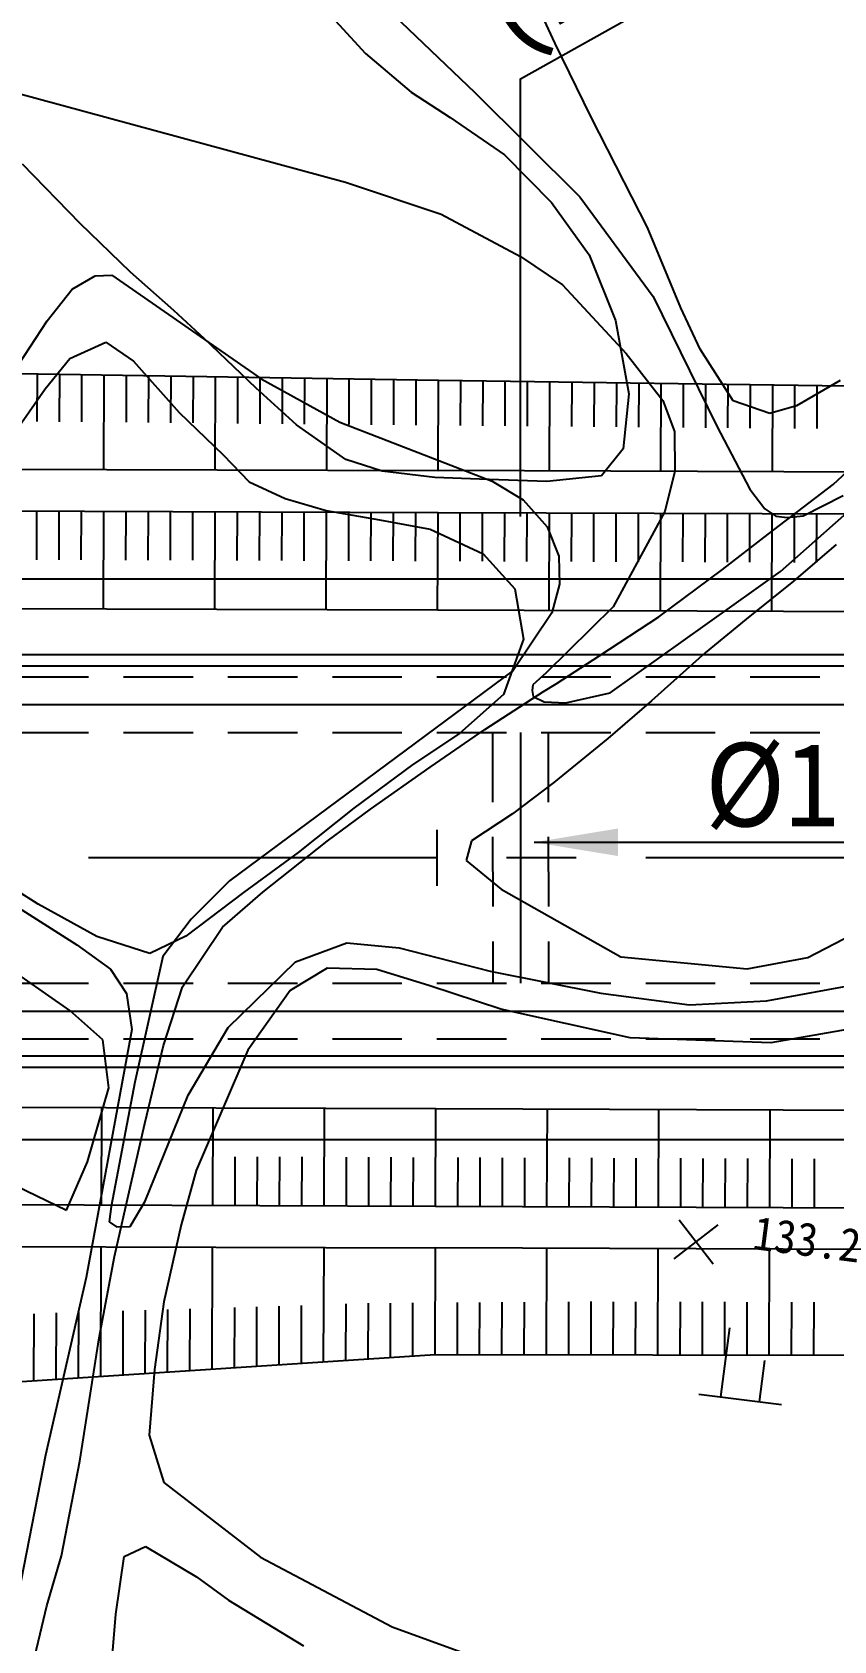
# Model space of a CAD drawing. Header units: millimetres. Extents: x 5990 to 6786, y 1103 to 1809.
# Drawn here: x 6180.9 to 6209.6, y 1454.4 to 1512.1 of the extents above; entities that cross this region are included whole.
import ezdxf
from ezdxf.enums import TextEntityAlignment as Align
from ezdxf.xclip import XClip

# ---------------------------------------------------------------- set-up
doc = ezdxf.new("R2010")
doc.units = ezdxf.units.MM
doc.header["$LTSCALE"] = 10
doc.header["$MEASUREMENT"] = 0
doc.header["$XCLIPFRAME"] = 2
doc.linetypes.add('CENTER', pattern=[2, 1.25, -0.25, 0.25, -0.25])
doc.linetypes.add('HIDDEN', pattern=[0.375, 0.25, -0.125])
doc.layers.add('TZ-BASE', color=253, linetype='Continuous')
doc.layers.add('TZ-CABL', color=4, linetype='Continuous')
doc.styles.add('HANA', font='GulimChe.ttf')
doc.styles.get("Standard").update_dxf_attribs({"font": 'GulimChe.ttf'})
doc.linetypes.add('ZIGZAG', pattern='A,0.0001,-0.2,[131,ltypeshp.shx,S=0.2,R=0,X=-0.2,Y=0],-0.4,[131,ltypeshp.shx,S=0.2,R=180,X=0.2,Y=0],-0.2', length=0.8001)
doc.dimstyles.get("Standard").update_dxf_attribs({"dimtxt": 0.18, "dimasz": 0.18, "dimexe": 0.18, "dimexo": 0.0625, "dimgap": 0.09, "dimtad": 0, "dimtih": 1, "dimtoh": 1, "dimdec": 4, "dimzin": 0, "dimdsep": 46, "dimtxsty": 'Standard', "dimcen": 0.09, "dimadec": 0, "dimazin": 0, "dimtfac": 1, "dimtdec": 4, "dimtofl": 0, "dimtmove": 0, "dimatfit": 3, "dimfxl": 0, "dimtolj": 1, "dimtzin": 0, "dimarcsym": 0})

# ---------------------------------------------------------------- blocks, each defined once
blk = doc.blocks.new('JD-FJFJ6DGDH3')
at = {"layer": 'TZ-BASE'}
for p, q in [((115.054, 31.477, 131.3), (117.44, 28.869, 131.3)), ((124.247, 29.23, 129.23), (123.342, 31.182, 129.23)), ((118.197, 30.497, 131), (121.367, 27.465, 131)), ((117.44, 28.869, 131.3), (119.078, 27.48, 131.3)), ((125.53, 26.603, 129.23), (124.247, 29.23, 129.23)), ((104.862, 27.462, 132), (116.724, 24.243, 132)), ((119.078, 27.48, 131.3), (120.484, 26.572, 131.3)), ((121.367, 27.465, 131), (125.133, 23.716, 131)), ((120.484, 26.572, 131.3), (122.435, 25.224, 131.3)), ((126.729, 24.263, 129.23), (125.53, 26.603, 129.23)), ((107.191, 22.76, 131.3), (105.126, 24.89, 131.3)), ((122.435, 25.224, 131.3), (124.114, 23.521, 131.3)), ((127.571, 22.622, 129.23), (126.729, 24.263, 129.23)), ((116.724, 24.243, 132), (120.153, 23.098, 132)), ((125.133, 23.716, 131), (127.768, 20.142, 131)), ((120.153, 23.098, 132), (123.006, 21.58, 132)), ((124.114, 23.521, 131.3), (125.465, 21.64, 131.3)), ((109.007, 21.02, 131.3), (107.191, 22.76, 131.3)), ((128.756, 19.742, 129.23), (127.571, 22.622, 129.23)), ((123.006, 21.58, 132), (124.518, 20.561, 132)), ((125.465, 21.64, 131.3), (126.417, 19.286, 131.3)), ((106.914, 20.412, 133), (107.733, 20.889, 133)), ((107.733, 20.889, 133), (108.337, 20.906, 133)), ((108.337, 20.906, 133), (113.696, 17.185, 133)), ((110.554, 19.648, 131.3), (109.007, 21.02, 131.3)), ((106.01, 19.269, 133), (106.914, 20.412, 133)), ((124.518, 20.561, 132), (126.805, 18.098, 132)), ((111.651, 18.632, 131.3), (110.554, 19.648, 131.3)), ((127.768, 20.142, 131), (130.054, 15.489, 131)), ((129.454, 18.25, 129.23), (128.756, 19.742, 129.23)), ((102.211, 13.467, 133), (106.01, 19.269, 133)), ((126.417, 19.286, 131.3), (126.889, 16.655, 131.3)), ((106.826, 17.916, 133.324), (108.12, 18.511, 133.324)), ((108.12, 18.511, 133.324), (109.107, 17.826, 133.324)), ((113.514, 16.85, 131.3), (111.651, 18.632, 131.3)), ((105.944, 16.826, 133.324), (106.826, 17.916, 133.324)), ((126.805, 18.098, 132), (128.116, 16.41, 132)), ((130.645, 16.406, 129.23), (129.454, 18.25, 129.23)), ((100.061, 17.464), (120.06, 17.138)), ((105.655, 15.66), (105.661, 17.373)), ((106.455, 15.652), (106.461, 17.36)), ((107.255, 15.644), (107.261, 17.347)), ((108.049, 13.939), (108.061, 17.334)), ((108.855, 15.629), (108.861, 17.32)), ((109.107, 17.826, 133.324), (110.75, 15.986, 133.324)), ((104.511, 14.78, 133.324), (105.944, 16.826, 133.324)), ((109.655, 15.621), (109.661, 17.307)), ((110.455, 15.613), (110.461, 17.294)), ((111.255, 15.605), (111.261, 17.281)), ((112.049, 13.925), (112.06, 17.268)), ((112.855, 15.589), (112.86, 17.255)), ((114.967, 15.539, 131.3), (113.514, 16.85, 131.3)), ((113.655, 15.581), (113.66, 17.242)), ((113.696, 17.185, 133), (116.519, 15.639, 133)), ((114.455, 15.573), (114.46, 17.229)), ((115.255, 15.565), (115.26, 17.216)), ((116.049, 13.911), (116.06, 17.203)), ((116.855, 15.549), (116.86, 17.19)), ((117.654, 15.542), (117.66, 17.177)), ((118.454, 15.535), (118.46, 17.164)), ((119.254, 15.527), (119.26, 17.151)), ((120.049, 13.897), (120.06, 17.138)), ((120.06, 17.138), (140.059, 16.868)), ((120.854, 15.513), (120.86, 17.127)), ((121.654, 15.506), (121.66, 17.116)), ((122.454, 15.498), (122.46, 17.105)), ((123.254, 15.491), (123.26, 17.095)), ((124.049, 13.883), (124.06, 17.084)), ((124.854, 15.477), (124.86, 17.073)), ((125.654, 15.47), (125.66, 17.062)), ((126.454, 15.463), (126.46, 17.052)), ((127.254, 15.457), (127.26, 17.041)), ((128.049, 13.869), (128.06, 17.03)), ((128.854, 15.443), (128.86, 17.019)), ((129.654, 15.436), (129.66, 17.008)), ((130.454, 15.429), (130.46, 16.998)), ((131.254, 15.423), (131.26, 16.987)), ((132.049, 13.856), (132.06, 16.976)), ((132.854, 15.409), (132.86, 16.965)), ((134.478, 17.13, 129.23), (132.91, 16.225, 129.23)), ((133.654, 15.402), (133.66, 16.955)), ((126.889, 16.655, 131.3), (126.692, 14.683, 131.3)), ((128.116, 16.41, 132), (128.538, 15.301, 132)), ((131.957, 15.944, 129.23), (130.645, 16.406, 129.23)), ((132.91, 16.225, 129.23), (131.957, 15.944, 129.23)), ((110.75, 15.986, 133.324), (112.328, 14.457, 133.324)), ((116.519, 15.639, 133), (121.988, 13.515, 133)), ((116.731, 14.292, 131.3), (114.967, 15.539, 131.3)), ((128.538, 15.301, 132), (128.547, 13.878, 132)), ((130.054, 15.489, 131), (131.24, 13.227, 131)), ((132.338, 10.273, 132), (138.291, 15.556, 132)), ((112.328, 14.457, 133.324), (113.264, 13.499, 133.324)), ((126.692, 14.683, 131.3), (125.915, 13.712, 131.3)), ((134.227, 13.397, 128.938), (135.722, 14.793, 128.938)), ((100.049, 13.967), (120.049, 13.897)), ((118.041, 13.874, 131.3), (116.731, 14.292, 131.3)), ((119.925, 13.648, 131.3), (118.041, 13.874, 131.3)), ((140.049, 13.828), (120.049, 13.897)), ((128.547, 13.878, 132), (128.183, 12.424, 132)), ((113.264, 13.499, 133.324), (114.561, 12.901, 133.324)), ((121.529, 13.586, 131.3), (119.925, 13.648, 131.3)), ((123.945, 13.505, 131.3), (121.529, 13.586, 131.3)), ((121.988, 13.515, 133), (123.106, 12.846, 133)), ((125.915, 13.712, 131.3), (123.945, 13.505, 131.3)), ((131.9, 11.614, 128.938), (134.227, 13.397, 128.938)), ((114.561, 12.901, 133.324), (116.029, 12.469, 133.324)), ((123.106, 12.846, 133), (123.968, 11.874, 133)), ((131.24, 13.227, 131), (131.783, 12.524, 131)), ((133.158, 12.277, 131), (134.588, 13.008, 131)), ((100.044, 12.467), (120.044, 12.397)), ((105.637, 10.698), (105.644, 12.448)), ((106.437, 10.695), (106.444, 12.445)), ((107.237, 10.692), (107.244, 12.442)), ((108.031, 8.939), (108.044, 12.439)), ((108.837, 10.687), (108.844, 12.437)), ((109.637, 10.684), (109.644, 12.434)), ((110.437, 10.681), (110.444, 12.431)), ((111.237, 10.678), (111.244, 12.428)), ((112.031, 8.925), (112.044, 12.425)), ((112.837, 10.673), (112.844, 12.423)), ((113.637, 10.67), (113.644, 12.42)), ((114.437, 10.667), (114.444, 12.417)), ((115.237, 10.664), (115.244, 12.414)), ((116.029, 12.469, 133.324), (117.942, 12.133, 133.324)), ((116.031, 8.911), (116.044, 12.411)), ((116.837, 10.659), (116.844, 12.409)), ((117.637, 10.656), (117.644, 12.406)), ((117.942, 12.133, 133.324), (119.765, 11.792, 133.324)), ((118.437, 10.653), (118.444, 12.403)), ((119.237, 10.65), (119.244, 12.4)), ((120.031, 8.897), (120.044, 12.397)), ((120.044, 12.397), (140.043, 12.328)), ((120.837, 10.645), (120.843, 12.395)), ((121.637, 10.642), (121.643, 12.392)), ((122.437, 10.639), (122.443, 12.389)), ((123.237, 10.636), (123.243, 12.386)), ((124.031, 8.884), (124.043, 12.383)), ((124.837, 10.631), (124.843, 12.381)), ((125.637, 10.628), (125.643, 12.378)), ((128.183, 12.424, 132), (126.337, 9.005, 132)), ((126.437, 10.625), (126.443, 12.375)), ((127.237, 10.622), (127.243, 12.372)), ((128.031, 8.87), (128.043, 12.37)), ((128.837, 10.617), (128.843, 12.367)), ((129.637, 10.614), (129.643, 12.364)), ((130.437, 10.611), (130.443, 12.361)), ((131.237, 10.608), (131.243, 12.358)), ((131.783, 12.524, 131), (132.171, 12.264, 131)), ((132.031, 8.856), (132.043, 12.356)), ((132.171, 12.264, 131), (132.587, 12.21, 131)), ((132.587, 12.21, 131), (133.158, 12.277, 131)), ((132.837, 10.603), (132.843, 12.353)), ((133.637, 10.6), (133.643, 12.35)), ((119.765, 11.792, 133.324), (121.666, 10.913, 133.324)), ((123.968, 11.874, 133), (124.387, 10.831, 133)), ((130.263, 10.344, 128.938), (131.9, 11.614, 128.938)), ((134.334, 11.24, 131.997), (132.812, 9.933, 131.997)), ((121.666, 10.913, 133.324), (122.8, 9.651, 133.324)), ((124.387, 10.831, 133), (124.402, 9.816, 133)), ((700, 10), (80, 10)), ((700, 10), (80, 10)), ((124.402, 9.816, 133), (124.13, 8.797, 133)), ((126.223, 5.926, 132), (132.338, 10.273, 132)), ((127.975, 8.653, 128.938), (130.263, 10.344, 128.938)), ((132.812, 9.933, 131.997), (131.112, 8.569, 131.997)), ((122.8, 9.651, 133.324), (123.111, 7.844, 133.324)), ((100.031, 8.967), (120.031, 8.897)), ((120.031, 8.897), (140.031, 8.828)), ((124.13, 8.797, 133), (122.739, 6.725, 133)), ((126.337, 9.005, 132), (123.924, 6.643, 132)), ((125.849, 7.263, 128.938), (127.975, 8.653, 128.938)), ((131.112, 8.569, 131.997), (129.63, 7.354, 131.997)), ((123.111, 7.844, 133.324), (122.395, 5.863, 133.324)), ((80, 7.293), (700, 7.29)), ((124.288, 6.247, 128.938), (125.849, 7.263, 128.938)), ((129.63, 7.354, 131.997), (127.704, 5.639, 131.997)), ((80, 6.893), (700, 6.89)), ((122.739, 6.725, 133), (112.555, -0.826, 133)), ((123.924, 6.643, 132), (123.446, 6.212, 132)), ((122.395, 5.863, 133.324), (120.811, 4.462, 133.324)), ((121.726, 4.607, 128.938), (123.831, 5.972, 128.938)), ((123.446, 6.212, 132), (123.42, 6.005, 132)), ((123.42, 6.005, 132), (123.462, 5.788, 132)), ((123.462, 5.788, 132), (123.859, 5.597, 132)), ((123.831, 5.972, 128.938), (124.288, 6.247, 128.938)), ((124.629, 5.568, 132), (126.223, 5.926, 132)), ((123.859, 5.597, 132), (124.629, 5.568, 132)), ((127.704, 5.639, 131.997), (126.14, 4.284, 131.997)), ((120.811, 4.462, 133.324), (119.142, 3.348, 133.324)), ((119.757, 3.25, 128.938), (121.726, 4.607, 128.938)), ((126.14, 4.284, 131.997), (124.205, 2.704, 131.997)), ((119.142, 3.348, 133.324), (117.027, 1.78, 133.324)), ((117.615, 1.748, 128.938), (119.757, 3.25, 128.938)), ((124.205, 2.704, 131.997), (122.718, 1.578, 131.997)), ((99.399, 1.758, 134), (107.075, -3.123, 134)), ((117.027, 1.78, 133.324), (115.026, 0.196, 133.324)), ((116.061, 0.595, 128.938), (117.615, 1.748, 128.938)), ((122.718, 1.578, 131.997), (121.244, 0.612, 131.997)), ((113.759, -1.232, 128.938), (116.061, 0.595, 128.938)), ((120, 1), (120, -1)), ((121.244, 0.612, 131.997), (121.06, -0.097, 131.997)), ((105.694, -1.668, 133.324), (102.697, 0.227, 133.324)), ((115.026, 0.196, 133.324), (113.062, -1.25, 133.324)), ((121.06, -0.097, 131.997), (122.316, -1.127, 131.997)), ((112.555, -0.826, 133), (111.183, -2.197, 133)), ((122.316, -1.127, 131.997), (126.607, -3.553, 131.997)), ((107.792, -2.827, 133.324), (105.694, -1.668, 133.324)), ((113.062, -1.25, 133.324), (110.991, -2.816, 133.324)), ((112.301, -2.491, 128.938), (113.759, -1.232, 128.938)), ((111.183, -2.197, 133), (110.166, -3.543, 133)), ((133.324, -3.581, 131.997), (135.816, -2.283, 131.997)), ((109.699, -3.435, 133.324), (107.792, -2.827, 133.324)), ((110.991, -2.816, 133.324), (109.699, -3.435, 133.324)), ((110.874, -4.626, 128.938), (112.301, -2.491, 128.938)), ((107.075, -3.123, 134), (108.291, -3.99, 134)), ((114.924, -3.732, 133), (116.769, -3.055, 133)), ((116.769, -3.055, 133), (118.646, -3.226, 133)), ((118.646, -3.226, 133), (121.914, -4.068, 133)), ((106.823, -5.477, 134.561), (104.308, -3.733, 134.561)), ((108.291, -3.99, 134), (108.857, -4.863, 134)), ((110.166, -3.543, 133), (109.164, -8.055, 133)), ((112.511, -6.094, 133), (114.924, -3.732, 133)), ((116.062, -3.957, 133.527), (114.735, -4.756, 133.527)), ((117.845, -4.008, 133.527), (116.062, -3.957, 133.527)), ((119.751, -4.593, 133.527), (117.845, -4.008, 133.527)), ((126.607, -3.553, 131.997), (131.14, -3.982, 131.997)), ((131.14, -3.982, 131.997), (133.324, -3.581, 131.997)), ((122.302, -5.432, 133.527), (119.751, -4.593, 133.527)), ((121.914, -4.068, 133), (125.892, -4.861, 133)), ((131.835, -5.132, 133), (135.22, -4.512, 133)), ((108.857, -4.863, 134), (109.051, -6.165, 134)), ((110.188, -6.74, 128.938), (110.874, -4.626, 128.938)), ((114.735, -4.756, 133.527), (113.218, -6.898, 133.527)), ((125.892, -4.861, 133), (129.074, -5.27, 133)), ((129.074, -5.27, 133), (131.835, -5.132, 133)), ((108.013, -6.532, 134.561), (106.823, -5.477, 134.561)), ((126.938, -6.463, 133.527), (122.302, -5.432, 133.527)), ((109.051, -6.165, 134), (107.409, -15.063, 134)), ((111.075, -8.512, 133), (112.511, -6.094, 133)), ((134.807, -6.152, 133.527), (131.997, -6.635, 133.527)), ((108.228, -8.254, 134.561), (108.013, -6.532, 134.561)), ((109.521, -9.53, 128.938), (110.188, -6.74, 128.938)), ((113.218, -6.898, 133.527), (111.358, -11.223, 133.527)), ((131.997, -6.635, 133.527), (126.938, -6.463, 133.527)), ((80, -7.107), (700, -7.11)), ((80, -7.507), (700, -7.51)), ((109.164, -8.055, 133), (108.309, -12.516, 133)), ((107.463, -10.915, 134.561), (108.228, -8.254, 134.561)), ((109.53, -12.321, 133), (111.075, -8.512, 133)), ((99.969, -8.932), (119.969, -9.002)), ((107.957, -12.46), (107.969, -8.96)), ((111.956, -12.474), (111.969, -8.974)), ((115.956, -12.488), (115.969, -8.988)), ((119.956, -12.502), (119.969, -9.002)), ((119.969, -9.002), (139.969, -9.072)), ((123.956, -12.516), (123.969, -9.016)), ((127.956, -12.53), (127.969, -9.03)), ((131.956, -12.544), (131.969, -9.044)), ((109.021, -11.723, 128.938), (109.521, -9.53, 128.938)), ((80, -10.107), (184.173, -10.108)), ((80, -10.107), (184.173, -10.108)), ((102.649, -10.683, 134.561), (106.71, -12.649, 134.561)), ((106.71, -12.649, 134.561), (107.463, -10.915, 134.561)), ((112.756, -12.477), (112.763, -10.727)), ((113.556, -12.48), (113.563, -10.73)), ((114.356, -12.483), (114.363, -10.733)), ((115.156, -12.486), (115.163, -10.736)), ((116.756, -12.491), (116.763, -10.741)), ((117.556, -12.494), (117.563, -10.744)), ((118.356, -12.497), (118.363, -10.747)), ((119.156, -12.5), (119.163, -10.75)), ((120.756, -12.505), (120.763, -10.755)), ((121.556, -12.508), (121.563, -10.758)), ((122.356, -12.511), (122.363, -10.761)), ((123.156, -12.514), (123.163, -10.764)), ((124.756, -12.519), (124.763, -10.769)), ((125.556, -12.522), (125.563, -10.772)), ((126.356, -12.525), (126.363, -10.775)), ((127.156, -12.528), (127.163, -10.778)), ((128.756, -12.533), (128.763, -10.783)), ((129.556, -12.536), (129.562, -10.786)), ((130.356, -12.539), (130.362, -10.789)), ((131.156, -12.542), (131.162, -10.792)), ((132.756, -12.547), (132.762, -10.797)), ((133.556, -12.55), (133.562, -10.8)), ((111.358, -11.223, 133.527), (110.82, -13.17, 133.527)), ((108.431, -14.305, 128.938), (109.021, -11.723, 128.938)), ((99.957, -12.432), (119.956, -12.502)), ((108.309, -12.516, 133), (108.238, -13.069, 133)), ((108.991, -13.236, 133), (109.53, -12.321, 133)), ((119.956, -12.502), (139.956, -12.572)), ((108.238, -13.069, 133), (108.497, -13.243, 133)), ((108.497, -13.243, 133), (108.991, -13.236, 133)), ((110.82, -13.17, 133.527), (110.196, -15.934, 133.527)), ((128.521, -14.392, 133.245), (130.104, -13.17, 133.245)), ((128.701, -12.989, 133.245), (129.923, -14.572, 133.245)), ((99.951, -13.932), (119.951, -14.002)), ((107.884, -17.222, 128.938), (108.431, -14.305, 128.938)), ((107.935, -18.61), (107.951, -13.96)), ((111.936, -18.347), (111.951, -13.974)), ((115.937, -18.083), (115.951, -13.988)), ((119.938, -17.82), (119.951, -14.002)), ((139.951, -14.072), (119.951, -14.002)), ((123.938, -17.828), (123.951, -14.016)), ((127.938, -17.837), (127.951, -14.03)), ((131.938, -17.845), (131.951, -14.044)), ((107.409, -15.063, 134), (105.954, -21.443, 134)), ((110.196, -15.934, 133.527), (109.867, -18.365, 133.527)), ((112.736, -18.294), (112.744, -16.136)), ((113.536, -18.242), (113.544, -16.111)), ((114.337, -18.189), (114.344, -16.086)), ((115.137, -18.136), (115.144, -16.061)), ((116.737, -18.031), (116.744, -16.011)), ((117.537, -17.978), (117.544, -15.986)), ((118.337, -17.925), (118.344, -15.98)), ((119.138, -17.873), (119.144, -15.974)), ((120.738, -17.822), (120.744, -15.962)), ((121.538, -17.823), (121.544, -15.956)), ((122.338, -17.825), (122.344, -15.951)), ((123.138, -17.827), (123.144, -15.945)), ((124.738, -17.83), (124.744, -15.933)), ((125.538, -17.832), (125.544, -15.927)), ((126.338, -17.833), (126.344, -15.929)), ((127.138, -17.835), (127.144, -15.931)), ((128.738, -17.839), (128.744, -15.936)), ((129.538, -17.84), (129.544, -15.938)), ((130.338, -17.842), (130.344, -15.94)), ((131.138, -17.844), (131.144, -15.943)), ((132.738, -17.847), (132.744, -15.947)), ((133.538, -17.849), (133.544, -15.949)), ((105.534, -18.768), (105.543, -16.36)), ((106.335, -18.716), (106.343, -16.335)), ((107.135, -18.663), (107.143, -16.31)), ((108.735, -18.558), (108.743, -16.26)), ((109.535, -18.505), (109.543, -16.235)), ((110.336, -18.452), (110.343, -16.21)), ((111.136, -18.4), (111.144, -16.186)), ((107.18, -21.658, 128.938), (107.884, -17.222, 128.938)), ((130.199, -19.344, 133.392), (130.518, -16.864, 133.392)), ((99.933, -19.137), (119.938, -17.82)), ((119.938, -17.82), (139.938, -17.862)), ((109.867, -18.365, 133.527), (109.67, -20.721, 133.527)), ((131.588, -19.522, 133.392), (131.779, -18.035, 133.392)), ((129.406, -19.242, 133.392), (132.381, -19.624, 133.392)), ((109.67, -20.721, 133.527), (110.2, -22.424, 133.527)), ((105.954, -21.443, 134), (104.27, -30.015, 134)), ((106.525, -25.054, 128.938), (107.18, -21.658, 128.938)), ((110.2, -22.424, 133.527), (113.672, -25.102, 133.527)), ((108.781, -25.078, 133.909), (109.548, -24.717, 133.909)), ((109.548, -24.717, 133.909), (111.371, -25.802, 133.909)), ((106.001, -26.843, 128.938), (106.525, -25.054, 128.938)), ((108.476, -27.147, 133.909), (108.781, -25.078, 133.909)), ((113.672, -25.102, 133.527), (118.395, -27.592, 133.527)), ((111.371, -25.802, 133.909), (112.524, -26.635, 133.909)), ((105.296, -29.77, 128.938), (106.001, -26.843, 128.938)), ((112.524, -26.635, 133.909), (115.214, -28.277, 133.909)), ((108.359, -28.596, 133.909), (108.476, -27.147, 133.909)), ((118.395, -27.592, 133.527), (120.998, -28.541, 133.527))]:
    blk.add_line(p, q, dxfattribs=at)
at = {"layer": 'TZ-BASE', "linetype": 'CENTER', "flags": 128}
blk.add_lwpolyline([(700, 0), (80, 0), (0, 0)], dxfattribs=at)
at = {"layer": 'TZ-BASE', "style": 'HANA'}
blk.add_text('133.2', height=1.2, rotation=352.67756, dxfattribs=at).set_placement((131.296, -14.036, 133.245))

msp = doc.modelspace()

# ---------------------------------------------------------------- linework, layer by layer
at = {"layer": 'TZ-BASE', "flags": 128}
msp.add_lwpolyline([(6198.383, 1494.733), (6198.383, 1510.436), (6211.043, 1517.522)], dxfattribs=at)
at = {"layer": 'TZ-CABL', "linetype": 'HIDDEN'}
for points in [[(6075.383, 1488.983), (6775.383, 1488.983)], [(6075.383, 1487.983), (6775.383, 1487.983)], [(6075.383, 1486.983), (6775.383, 1486.983)], [(6197.383, 1486.981), (6197.392, 1477.981)], [(6199.383, 1486.983), (6199.392, 1477.983)], [(6075.383, 1477.983), (6775.383, 1477.983)], [(6075.383, 1476.983), (6775.383, 1476.983)], [(6075.383, 1475.983), (6775.383, 1475.983)]]:
    msp.add_lwpolyline(points, dxfattribs=at)
at = {"layer": 'TZ-CABL', "linetype": 'ZIGZAG', "ltscale": 0.5}
for points in [[(6075.383, 1487.983), (6775.383, 1487.983)], [(6198.383, 1486.982), (6198.392, 1477.982)], [(6075.383, 1476.983), (6775.383, 1476.983)]]:
    msp.add_lwpolyline(points, dxfattribs=at)

# ---------------------------------------------------------------- block references
at = {"layer": 'TZ-BASE'}
ref = msp.add_blockref('JD-FJFJ6DGDH3', (6075.383, 1482.483), dxfattribs=at)
XClip(ref).set_block_clipping_path([(0.0000015855, 75), (700.000001584, 74.9999852018), (699.999998416, -75.0000147982), (-0.0000015839, -75)])

# ---------------------------------------------------------------- texts
msp.add_text('(KPR315K570)', height=3, rotation=29.23871, dxfattribs=at).set_placement((6197.875, 1511.297))
msp.add_text('Ø104x4x1', height=3, rotation=0.05182, dxfattribs=at).set_placement((6213.235, 1485.118), align=Align.MIDDLE)

# ---------------------------------------------------------------- leaders
msp.add_leader([(6198.883, 1483.041), (6223.54, 1483.041)], dimstyle='Standard', override={"dimtxt": 3, "dimasz": 3, "dimexe": 2, "dimexo": 3, "dimgap": 1, "dimtad": 0, "dimtih": 0, "dimcen": 1, "dimaunit": 1, "dimadec": 8, "dimtix": 1, "dimtofl": 1, "dimtmove": 2, "dimtvp": 2}, dxfattribs=at)

doc.saveas('drawing.dxf')
